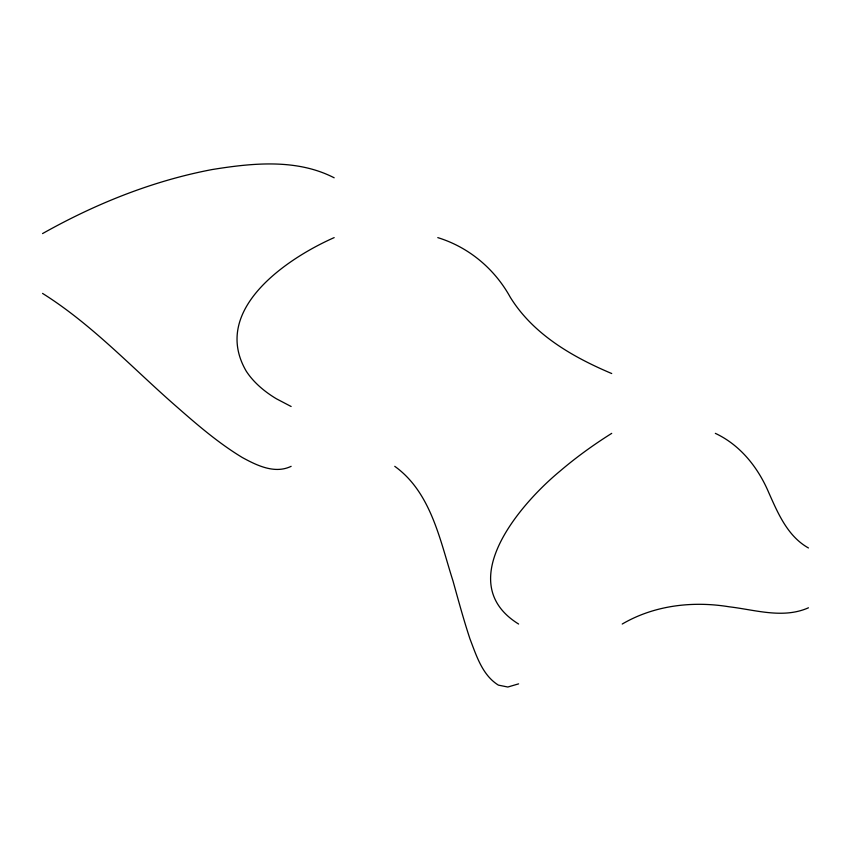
<?xml version="1.0" encoding="UTF-8"?>
<svg xmlns="http://www.w3.org/2000/svg" width="851" height="851" viewBox="0 0 851 851"><rect width="100%" height="100%" fill="white"/><g stroke="black" fill="none" stroke-linecap="round" stroke-linejoin="round"><path stroke-width="1.28" d="M42.55 233.578C95.365 203.868 152.403 180.88 212.08 169.562C252.279 163.062 296.637 158.456 334.166 177.795M622.23 624.038C654.334 605.21 692.863 600.838 729.179 606.795C755.231 609.848 783.133 619.06 808.45 607.795M334.166 237.62C286.404 258.704 210.665 310.041 246.226 371.132A139.724 80.675 0 0 0 276.469 398.821L291.138 406.501M291.138 466.327C274.745 474.252 256.842 465.444 242.29 457.498C218.696 443.222 197.709 425.202 177.061 407.065C132.809 368.579 92.493 324.774 42.55 293.404M518.61 683.864L507.824 687.023L498.378 685.119C482.283 675.098 476.475 655.738 470.007 639.016C463.667 619.868 458.402 600.391 452.998 580.967C440.041 540.598 431.329 492.623 394.758 466.327M437.786 237.62C468.848 247.184 494.644 268.884 510.26 297.222C533.205 334.39 572.51 356.963 611.72 373.536M715.34 433.361C740.402 445.062 758.241 467.72 768.815 492.761C778.048 513.472 787.664 536.321 808.45 547.97M518.61 624.038C451.902 582.765 520.206 504.069 559.65 471.433A558.447 322.412 0 0 1 611.72 433.361"/></g></svg>
